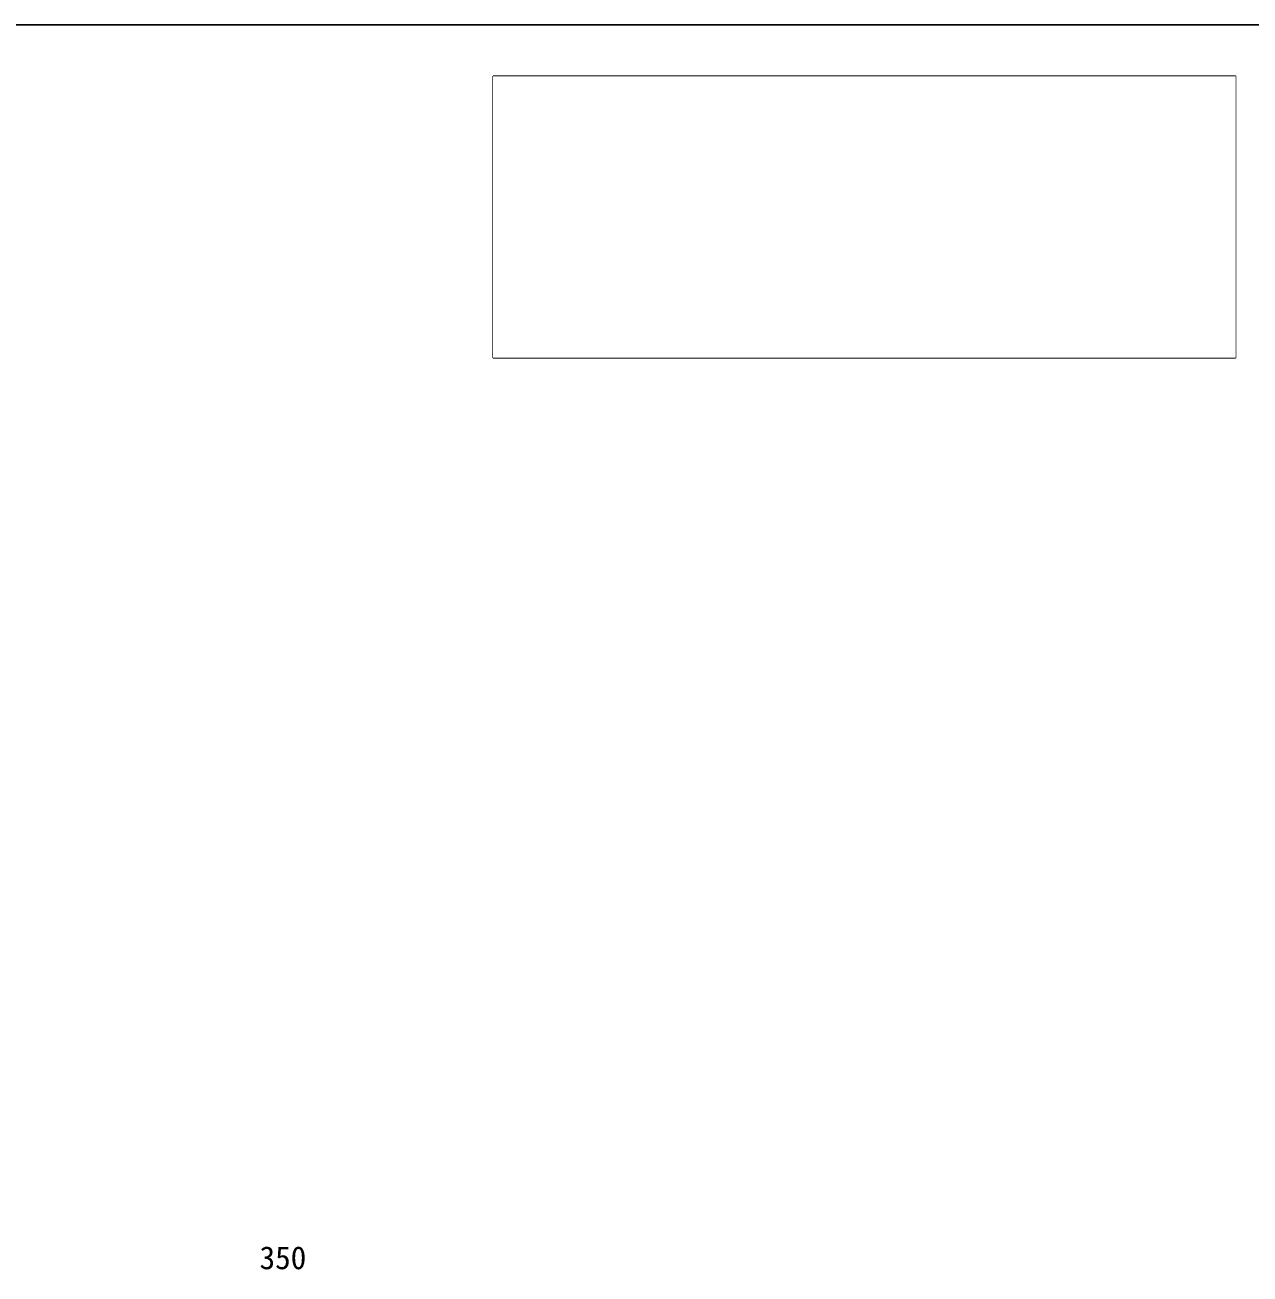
# Model space of a CAD drawing. Units: millimetres, scale not verified. Extents: x -4205 to 4205, y -2975 to 2975.
# Drawn here: x -1088 to 1124, y 495 to 2750 of the extents above; entities that cross this region are included whole.
import ezdxf
from ezdxf.enums import TextEntityAlignment as Align

# ---------------------------------------------------------------- set-up
doc = ezdxf.new("R2010")
doc.units = ezdxf.units.MM
doc.header["$LTSCALE"] = 20
doc.layers.add('0-0', color=7, linetype='Continuous')
doc.layers.add('0-1', color=3, linetype='Continuous')
doc.styles.add('ＭＳ ゴシック', font='')
doc.styles.get('ＭＳ ゴシック').set_extended_font_data('MS Gothic')

msp = doc.modelspace()

# ---------------------------------------------------------------- linework, layer by layer
at = {"layer": '0-0'}
for p, q in [((-242.89, 2657.43), (1097.67, 2657.43)), ((1097.67, 2657.43), (1097.67, 2572.76)), ((-242.89, 2572.76), (279.22, 2572.76)), ((279.22, 2572.76), (279.22, 2488.1)), ((279.22, 2572.76), (1097.67, 2572.76)), ((1097.67, 2572.76), (1097.67, 2488.1)), ((-242.89, 2488.1), (279.22, 2488.1)), ((279.22, 2488.1), (279.22, 2403.43)), ((279.22, 2488.1), (1097.67, 2488.1)), ((1097.67, 2488.1), (1097.67, 2403.43)), ((-242.89, 2403.43), (279.22, 2403.43)), ((279.22, 2403.43), (279.22, 2318.76)), ((279.22, 2403.43), (1097.67, 2403.43)), ((1097.67, 2403.43), (1097.67, 2318.76)), ((-242.89, 2318.76), (279.22, 2318.76)), ((279.22, 2318.76), (279.22, 2234.1)), ((279.22, 2318.76), (1097.67, 2318.76)), ((1097.67, 2318.76), (1097.67, 2234.1)), ((-242.89, 2234.1), (279.22, 2234.1)), ((279.22, 2234.1), (279.22, 2149.43)), ((279.22, 2234.1), (1097.67, 2234.1)), ((1097.67, 2234.1), (1097.67, 2149.43))]:
    msp.add_line(p, q, dxfattribs=at)
for points in [[(-3950, 2750), (3950, 2750), (3950, -2750), (-3950, -2750)], [(-242.89, 2657.43), (1097.67, 2657.43), (1097.67, 2149.43), (-242.89, 2149.43)]]:
    msp.add_lwpolyline(points, close=True, dxfattribs=at)
for points in [[(-242.89, 2657.43), (-242.89, 2572.76), (1097.67, 2572.76)], [(-242.89, 2572.76), (-242.89, 2488.1), (279.22, 2488.1)], [(279.22, 2572.76), (279.22, 2488.1), (1097.67, 2488.1)], [(-242.89, 2488.1), (-242.89, 2403.43), (279.22, 2403.43)], [(279.22, 2488.1), (279.22, 2403.43), (1097.67, 2403.43)], [(-242.89, 2403.43), (-242.89, 2318.76), (279.22, 2318.76)], [(279.22, 2403.43), (279.22, 2318.76), (1097.67, 2318.76)], [(-242.89, 2318.76), (-242.89, 2234.1), (279.22, 2234.1)], [(279.22, 2318.76), (279.22, 2234.1), (1097.67, 2234.1)], [(-242.89, 2234.1), (-242.89, 2149.43), (279.22, 2149.43)], [(279.22, 2234.1), (279.22, 2149.43), (1097.67, 2149.43)]]:
    msp.add_lwpolyline(points, dxfattribs=at)

# ---------------------------------------------------------------- texts
at = {"layer": '0-0', "style": 'ＭＳ ゴシック'}
for s, p in [('仕様', (370.38, 2586.87)), ('棚板素材', (-95.28, 2502.21)), ('ラジアターパイン1本芯', (293.22, 2502.21)), ('棚板カラー', (-123.51, 2417.54)), ('C1色', (293.22, 2417.54)), ('線材ブラケット', (-179.95, 2332.87)), ('ブラック色', (293.22, 2332.87)), ('L型金具', (-81.17, 2248.21)), ('ブラック色', (293.22, 2248.21))]:
    msp.add_text(s, height=41.38, dxfattribs=at).set_placement(p, align=Align.BOTTOM_LEFT)
at = {"layer": '0-1', "color": 7, "style": 'ＭＳ ゴシック'}
msp.add_text('350', height=41.38, dxfattribs=at).set_placement((-664.53, 491.5), align=Align.BOTTOM_LEFT)

# ---------------------------------------------------------------- next in the draw order: wipeouts: each hides what was drawn before it
msp.add_wipeout([(-242.89, 2149.43), (1097.67, 2657.43), (1097.67, 2149.43), (1097.67, 2149.43)])

# ---------------------------------------------------------------- next in the draw order: wipeouts: each hides what was drawn before it
msp.add_wipeout([(-242.89, 2657.43), (1097.67, 2657.43), (-242.89, 2149.43), (-242.89, 2149.43)])

# ---------------------------------------------------------------- next in the draw order: linework, layer by layer
at = {"layer": '0-0'}
msp.add_solid([(-242.89, 2657.43), (1097.67, 2657.43), (1097.67, 2657.43)], dxfattribs=at)

# ---------------------------------------------------------------- next in the draw order: wipeouts: each hides what was drawn before it
msp.add_wipeout([(-242.89, 2149.43), (1097.67, 2657.43), (1097.67, 2149.43), (1097.67, 2149.43)])

# ---------------------------------------------------------------- next in the draw order: wipeouts: each hides what was drawn before it
msp.add_wipeout([(-242.89, 2657.43), (1097.67, 2657.43), (-242.89, 2149.43), (-242.89, 2149.43)])

# ---------------------------------------------------------------- next in the draw order: linework, layer by layer
msp.add_solid([(-242.89, 2657.43), (1097.67, 2657.43), (1097.67, 2657.43)], dxfattribs=at)

doc.saveas('drawing.dxf')
